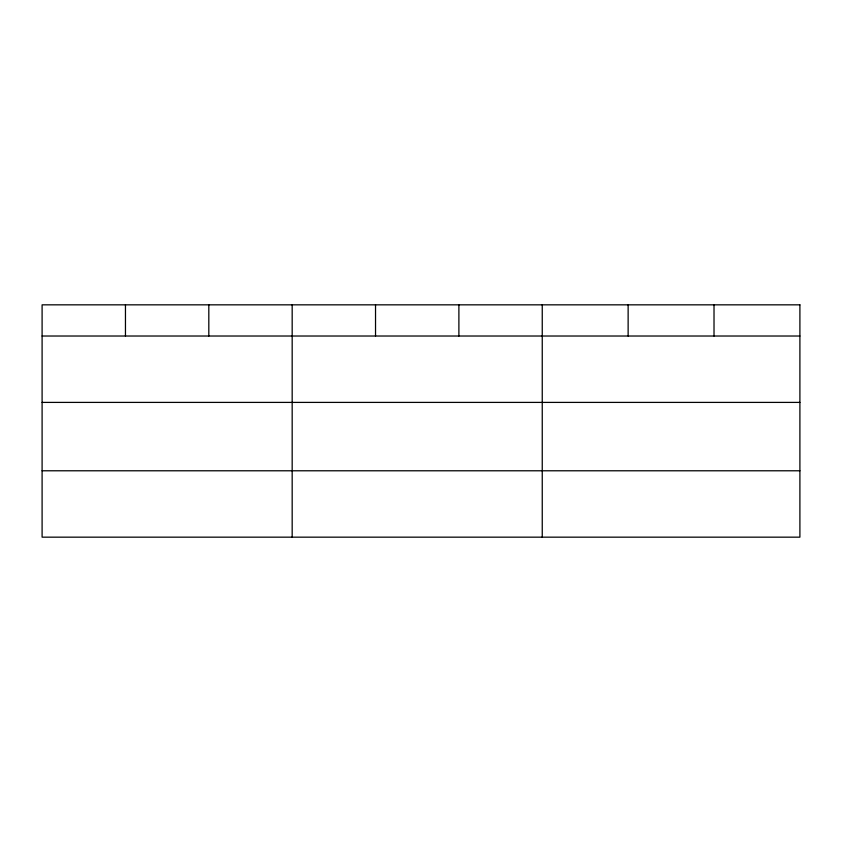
<?xml version="1.0" encoding="UTF-8"?>
<svg xmlns="http://www.w3.org/2000/svg" width="842" height="842" viewBox="0 0 842 842"><rect width="100%" height="100%" fill="white"/><g stroke="black" fill="none" stroke-linecap="round" stroke-linejoin="round"><path stroke-width="1.26" d="M42.1 336.021L799.9 336.021M42.1 402.402L799.9 402.402M42.1 470.783L799.9 470.783M714.016 304.836L714.016 336.021M628.132 304.836L628.132 336.021M542.248 304.836L542.248 537.164M458.89 304.836L458.89 336.021M375.532 304.836L375.532 336.021M292.174 304.836L292.174 537.164M208.816 304.836L208.816 336.021M125.458 304.836L125.458 336.021M799.9 304.836L42.1 304.836L42.1 537.164L799.9 537.164L799.9 304.836"/></g></svg>
